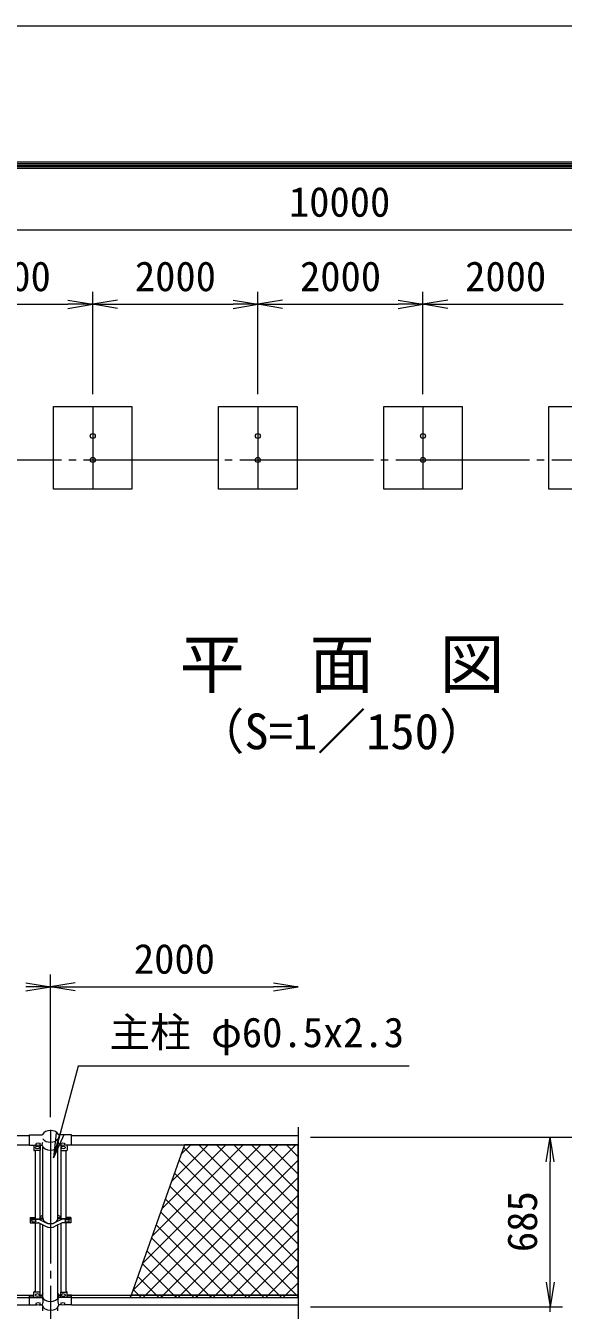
# Model space of a CAD drawing. Units: millimetres, scale not verified, with parts at other scales. Extents: x -10500 to 10500, y -7425 to 7425.
# Drawn here: x -6709 to -4538, y 2241 to 7425 of the extents above; entities that cross this region are included whole.
import ezdxf
from ezdxf.enums import TextEntityAlignment as Align

# ---------------------------------------------------------------- set-up
doc = ezdxf.new("R2010")
doc.units = ezdxf.units.MM
doc.header["$LTSCALE"] = 30
doc.linetypes.add('LONG_CHAIN', pattern=[21, 18, -1, 1, -1])
for name, color, linetype, lineweight in [('0-0_D-TTL', 7, 'Continuous', 9), ('0-1_D-TTL-TXT', 7, 'Continuous', 9), ('0-2_D-STR-TXT', 7, 'Continuous', 9), ('0-4_D-STR1', 1, 'Continuous', 9), ('0-5_D-STR4', 7, 'Continuous', 9), ('0-7_D-BMK', 2, 'LONG_CHAIN', 9), ('0-8_D-STR-DIM', 7, 'Continuous', 9), ('0-9_0', 7, 'Continuous', 9), ('0-A_D-STR3', 3, 'Continuous', 9), ('0-B_D-STR2', 7, 'Continuous', 9)]:
    doc.layers.add(name, color=color, linetype=linetype, lineweight=lineweight)
doc.styles.add('ＭＳ ゴシック', font='')
doc.styles.get('ＭＳ ゴシック').set_extended_font_data('MS Gothic')

# ---------------------------------------------------------------- blocks, each defined once
blk = doc.blocks.new('_Open')
at = {"layer": '0-9_0'}
blk.add_line((-30, 5), (0, 0), dxfattribs=at)
blk.add_lwpolyline([(-30, -5), (0, 0), (-30, 0)], dxfattribs=at)

msp = doc.modelspace()

# ---------------------------------------------------------------- linework, layer by layer
at = {"layer": '0-0_D-TTL', "color": 2}
msp.add_lwpolyline([(-10500, 7425), (10500, 7425), (10500, -7425), (-10500, -7425)], close=True, dxfattribs=at)
at = {"layer": '0-0_D-TTL'}
for points in [[(-9825, 6875), (9825, 6875), (9825, -6875), (-9825, -6875)], [(-9818.75, 6868.75), (9818.75, 6868.75), (9818.75, -6868.75), (-9818.75, -6868.75)], [(-9812.5, 6862.5), (9812.5, 6862.5), (9812.5, -6862.5), (-9812.5, -6862.5)], [(-9806.25, 6856.25), (9806.25, 6856.25), (9806.25, -6856.25), (-9806.25, -6856.25)], [(-9800, 6850), (9800, 6850), (9800, -6850), (-9800, -6850)]]:
    msp.add_lwpolyline(points, close=True, dxfattribs=at)
at = {"layer": '0-2_D-STR-TXT'}
msp.add_lwpolyline([(-5161.24, 3226.55), (-6497.94, 3226.55), (-6595.85, 2858.59)], dxfattribs=at)
at = {"layer": '0-4_D-STR1'}
for p, q in [((-8524.22, 2946.42), (-6694.22, 2946.42)), ((-8524.22, 2908.32), (-6694.22, 2908.32)), ((-6524.22, 2946.42), (-5609.22, 2946.42)), ((-6524.22, 2908.32), (-5609.22, 2908.32)), ((-6639.47, 2614.02), (-6639.47, 2901.04)), ((-6578.97, 2614.02), (-6578.97, 2901.04)), ((-6639.47, 2291.54), (-6639.47, 2585.39)), ((-6578.97, 2291.54), (-6578.97, 2585.39)), ((-8524.22, 2301.61), (-6694.22, 2301.61)), ((-8524.22, 2292.03), (-6694.22, 2292.03)), ((-6524.22, 2301.61), (-5609.22, 2301.61)), ((-6524.22, 2292.03), (-5609.22, 2292.03)), ((-8524.22, 2263.51), (-6694.22, 2263.51)), ((-6639.47, 2238.35), (-6639.47, 2254.46)), ((-6578.97, 2238.35), (-6578.97, 2254.46)), ((-6524.22, 2263.51), (-5609.22, 2263.51))]:
    msp.add_line(p, q, dxfattribs=at)
for centre in [(-6438.48, 5769.31), (-5771.82, 5769.31), (-5105.15, 5769.31), (-6438.48, 5672.65), (-5771.82, 5672.65), (-5105.15, 5672.65)]:
    msp.add_circle(centre, 10.08, dxfattribs=at)
at = {"layer": '0-5_D-STR4'}
for points in [[(-6596.82, 5887.65), (-6280.15, 5887.65), (-6280.15, 5554.31), (-6596.82, 5554.31)], [(-5930.15, 5887.65), (-5613.48, 5887.65), (-5613.48, 5554.31), (-5930.15, 5554.31)], [(-5263.48, 5887.65), (-4946.82, 5887.65), (-4946.82, 5554.31), (-5263.48, 5554.31)], [(-4596.82, 5887.65), (-4280.15, 5887.65), (-4280.15, 5554.31), (-4596.82, 5554.31)]]:
    msp.add_lwpolyline(points, close=True, dxfattribs=at)
at = {"layer": '0-7_D-BMK'}
for p, q in [((-6438.48, 5887.65), (-6438.48, 5554.31)), ((-5771.82, 5887.65), (-5771.82, 5554.31)), ((-5105.15, 5887.65), (-5105.15, 5554.31)), ((-6609.22, 2969.95), (-6609.22, -3515.05))]:
    msp.add_line(p, q, dxfattribs=at)
msp.add_lwpolyline([(-8613.64, 4164.15), (-7105.15, 5672.65), (-3771.82, 5672.65), (-2263.32, 4164.15)], dxfattribs=at)
at = {"layer": '0-8_D-STR-DIM'}
for p, q in [((-7005.15, 6601.09), (-3871.82, 6601.09)), ((-6438.48, 5937.65), (-6438.48, 6350.72)), ((-6438.48, 5937.65), (-6438.48, 6350.72)), ((-5771.82, 5937.65), (-5771.82, 6350.72)), ((-5771.82, 5937.65), (-5771.82, 6350.72)), ((-5105.15, 5937.65), (-5105.15, 6350.72)), ((-5105.15, 5937.65), (-5105.15, 6350.72)), ((-7005.15, 6300.72), (-6538.48, 6300.72)), ((-6338.48, 6300.72), (-5871.82, 6300.72)), ((-5671.82, 6300.72), (-5205.15, 6300.72)), ((-5005.15, 6300.72), (-4538.48, 6300.72)), ((-6609.22, 3019.95), (-6609.22, 3596.42)), ((-6609.22, 3019.95), (-6609.22, 3596.42)), ((-6509.22, 3546.42), (-5709.22, 3546.42)), ((-5609.22, 2979.95), (-5609.22, 1297.6)), ((-5559.22, 2939.95), (-4242.35, 2939.95)), ((-5559.22, 2939.95), (-4541.53, 2939.95)), ((-4591.53, 2354.95), (-4591.53, 2839.95)), ((-4591.53, 2354.95), (-4591.53, 2454.95)), ((-5559.22, 2254.95), (-4541.53, 2254.95)), ((-5559.22, 2254.95), (-4541.53, 2254.95)), ((-4591.53, 2234.95), (-4591.53, 2254.95))]:
    msp.add_line(p, q, dxfattribs=at)
at = {"layer": '0-A_D-STR3'}
for p, q in [((-6694.22, 2949.37), (-6645, 2949.37)), ((-6694.22, 2907.92), (-6694.22, 2949.37)), ((-6694.22, 2907.92), (-6665.01, 2907.92)), ((-6676.22, 2907.92), (-6676.22, 2887.22)), ((-6653.43, 2907.92), (-6644.02, 2907.92)), ((-6651.22, 2907.92), (-6651.22, 2887.22)), ((-6642.28, 2907.05), (-6644.02, 2907.92)), ((-6576.15, 2907.05), (-6574.42, 2907.92)), ((-6565.01, 2907.92), (-6574.42, 2907.92)), ((-6524.22, 2949.37), (-6573.44, 2949.37)), ((-6567.22, 2907.92), (-6567.22, 2887.22)), ((-6524.22, 2907.92), (-6553.43, 2907.92)), ((-6542.22, 2907.92), (-6542.22, 2887.22)), ((-6524.22, 2907.92), (-6524.22, 2949.37)), ((-6652.22, 2886.22), (-6675.22, 2886.22)), ((-6670.72, 2886.22), (-6670.72, 2610.8)), ((-6651.72, 2886.35), (-6651.72, 2610.8)), ((-6566.72, 2886.35), (-6566.72, 2610.8)), ((-6566.22, 2886.22), (-6543.22, 2886.22)), ((-6547.72, 2886.22), (-6547.72, 2610.8)), ((-6691.72, 2615.61), (-6691.72, 2594.33)), ((-6691.72, 2615.61), (-6670.72, 2615.61)), ((-6691.72, 2614.02), (-6670.72, 2614.02)), ((-6691.72, 2610.8), (-6639.47, 2610.8)), ((-6691.72, 2609.18), (-6658.37, 2609.18)), ((-6691.72, 2594.33), (-6658.18, 2594.33)), ((-6670.72, 2594.33), (-6670.72, 2314.74)), ((-6656.17, 2608.66), (-6628.84, 2594.88)), ((-6656.17, 2593.81), (-6628.84, 2580.03)), ((-6651.72, 2618.37), (-6639.47, 2624.55)), ((-6651.72, 2614.02), (-6639.47, 2614.02)), ((-6562.27, 2608.66), (-6589.6, 2594.88)), ((-6562.27, 2593.81), (-6589.6, 2580.03)), ((-6566.72, 2618.37), (-6578.97, 2624.55)), ((-6566.72, 2614.02), (-6578.97, 2614.02)), ((-6526.72, 2610.8), (-6578.97, 2610.8)), ((-6526.72, 2594.33), (-6560.25, 2594.33)), ((-6526.72, 2609.18), (-6560.06, 2609.18)), ((-6526.72, 2615.61), (-6547.72, 2615.61)), ((-6526.72, 2614.02), (-6547.72, 2614.02)), ((-6547.72, 2594.33), (-6547.72, 2314.74)), ((-6526.72, 2615.61), (-6526.72, 2594.33)), ((-6651.72, 2591.57), (-6651.72, 2314.06)), ((-6566.72, 2591.57), (-6566.72, 2314.06)), ((-6694.22, 2262.64), (-6694.22, 2302.02)), ((-6694.22, 2302.02), (-6676.22, 2302.02)), ((-6694.22, 2299.14), (-6676.22, 2299.14)), ((-6694.22, 2292.83), (-6641.19, 2292.83)), ((-6676.22, 2292.83), (-6676.22, 2314.36)), ((-6670.72, 2316.36), (-6674.22, 2316.36)), ((-6653.22, 2314.74), (-6674.22, 2314.74)), ((-6651.22, 2292.83), (-6651.22, 2314.36)), ((-6651.22, 2302.02), (-6642.77, 2302.02)), ((-6651.22, 2299.14), (-6642.83, 2299.14)), ((-6524.22, 2292.83), (-6577.24, 2292.83)), ((-6567.22, 2302.02), (-6575.66, 2302.02)), ((-6567.22, 2299.14), (-6575.6, 2299.14)), ((-6567.22, 2292.83), (-6567.22, 2314.36)), ((-6565.22, 2314.74), (-6544.22, 2314.74)), ((-6547.72, 2316.36), (-6544.22, 2316.36)), ((-6542.22, 2292.83), (-6542.22, 2314.36)), ((-6524.22, 2302.02), (-6542.22, 2302.02)), ((-6524.22, 2299.14), (-6542.22, 2299.14)), ((-6524.22, 2262.64), (-6524.22, 2302.02)), ((-6694.22, 2262.64), (-6664.31, 2262.64)), ((-6654.13, 2262.64), (-6642.72, 2262.64)), ((-6564.31, 2262.64), (-6575.72, 2262.64)), ((-6524.22, 2262.64), (-6554.13, 2262.64))]:
    msp.add_line(p, q, dxfattribs=at)
for centre, radius, start, end in [((-6645, 2957.37), 8, 270, 296.9114), ((-6674.07, 2924.56), 34.35, 331.00952, 351.10512), ((-6544.37, 2924.56), 34.35, 188.89488, 208.99048), ((-6573.44, 2957.37), 8, 243.0886, 270), ((-6675.22, 2887.22), 1, 180, 270), ((-6652.22, 2887.22), 1, 270, 0), ((-6566.22, 2887.22), 1, 180, 270), ((-6543.22, 2887.22), 1, 270, 0), ((-6658.37, 2604.18), 5, 63.82498, 90), ((-6658.37, 2589.33), 5, 63.82498, 90), ((-6560.06, 2604.18), 5, 90, 116.17502), ((-6560.06, 2589.33), 5, 90, 116.17502), ((-6674.22, 2314.36), 2, 90, 180), ((-6674.22, 2312.74), 2, 90, 180), ((-6653.22, 2312.74), 2, 0, 90), ((-6653.22, 2314.36), 2, 0, 41.40962), ((-6672.77, 2279.29), 34.35, 331.00952, 16.06155), ((-6545.67, 2279.29), 34.35, 163.93845, 208.99048), ((-6565.22, 2314.36), 2, 138.59038, 180), ((-6565.22, 2312.74), 2, 90, 180), ((-6544.22, 2314.36), 2, 0, 90), ((-6544.22, 2312.74), 2, 0, 90)]:
    msp.add_arc(centre, radius, start, end, dxfattribs=at)
for centre, major_axis, ratio, start_param, end_param in [((-6609.22, 2943.05), (-33.65, 0), 0.707107, 3.4511058, 5.9736721), ((-6609.22, 2911.46), (-33.65, 0), 0.707107, 0.1866474, 2.9549452), ((-6609.22, 2943.05), (-33.65, 0), 0.707107, 0.4534072, 2.6881855), ((-6609.22, 2614.02), (-30.25, 0), 0.76087, 6.2831853, 9.424778), ((-6609.22, 2612.39), (-30.25, 0), 0.76087, 0.8649211, 2.2766716), ((-6609.22, 2597.54), (-30.25, 0), 0.76087, 0.8649211, 2.2766716), ((-6609.22, 2300.24), (-33.65, 0), 0.707107, 5.8297781, 9.8781851), ((-6609.22, 2264.89), (-33.65, 0), 0.707107, 0.0943684, 3.0472243)]:
    msp.add_ellipse(centre, major_axis=major_axis, ratio=ratio, start_param=start_param, end_param=end_param, dxfattribs=at)
for centre, major_axis in [((-6661.22, 2898.03), (-8, 0)), ((-6659.22, 2911.82), (-8, 0)), ((-6559.22, 2911.82), (8, 0)), ((-6557.22, 2898.03), (8, 0)), ((-6676.72, 2601.75), (-8, 0)), ((-6541.72, 2601.75), (8, 0)), ((-6661.22, 2302.72), (-8, 0)), ((-6557.22, 2302.72), (8, 0)), ((-6659.22, 2267.01), (-8, 0)), ((-6559.22, 2267.01), (8, 0))]:
    msp.add_ellipse(centre, major_axis=major_axis, ratio=0.707107, dxfattribs=at)
at = {"layer": '0-B_D-STR2'}
for p, q in [((-6276.93, 2320.88), (-5689.48, 2908.32)), ((-6237.98, 2430.54), (-5760.2, 2908.32)), ((-6199.03, 2540.2), (-5830.91, 2908.32)), ((-6160.09, 2649.85), (-5901.62, 2908.32)), ((-6121.14, 2759.51), (-5972.33, 2908.32)), ((-6082.19, 2869.17), (-6043.04, 2908.32)), ((-5609.22, 2507.41), (-6010.13, 2908.32)), ((-5609.22, 2578.12), (-5939.42, 2908.32)), ((-5609.22, 2648.83), (-5868.71, 2908.32)), ((-5609.22, 2719.54), (-5798, 2908.32)), ((-5609.22, 2790.25), (-5727.29, 2908.32)), ((-5609.22, 2860.96), (-5656.58, 2908.32)), ((-5609.22, 2436.7), (-6071.58, 2899.06)), ((-6154.77, 2301.61), (-5609.22, 2847.17)), ((-5609.22, 2365.99), (-6090.11, 2846.88)), ((-6084.06, 2301.61), (-5609.22, 2776.46)), ((-5686.27, 2301.61), (-6127.17, 2742.52)), ((-6013.35, 2301.61), (-5609.22, 2705.75)), ((-5756.98, 2301.61), (-6145.71, 2690.34)), ((-5827.69, 2301.61), (-6164.24, 2638.16)), ((-5942.64, 2301.61), (-5609.22, 2635.04)), ((-5898.4, 2301.61), (-6182.77, 2585.99)), ((-5871.93, 2301.61), (-5609.22, 2564.33)), ((-5969.11, 2301.61), (-6201.3, 2533.81)), ((-5801.22, 2301.61), (-5609.22, 2493.62)), ((-6039.82, 2301.61), (-6219.84, 2481.63)), ((-6110.53, 2301.61), (-6238.37, 2429.45)), ((-5730.51, 2301.61), (-5609.22, 2422.91)), ((-6181.24, 2301.61), (-6256.9, 2377.27)), ((-5659.8, 2301.61), (-5609.22, 2352.19)), ((-6251.95, 2301.61), (-6275.43, 2325.09)), ((-6242.36, 2292.03), (-6251.95, 2301.61)), ((-6171.65, 2292.03), (-6181.24, 2301.61)), ((-6164.36, 2292.03), (-6154.77, 2301.61)), ((-6100.94, 2292.03), (-6110.53, 2301.61)), ((-6093.65, 2292.03), (-6084.06, 2301.61)), ((-6030.23, 2292.03), (-6039.82, 2301.61)), ((-6022.94, 2292.03), (-6013.35, 2301.61)), ((-5959.52, 2292.03), (-5969.11, 2301.61)), ((-5952.23, 2292.03), (-5942.64, 2301.61)), ((-5888.81, 2292.03), (-5898.4, 2301.61)), ((-5881.52, 2292.03), (-5871.93, 2301.61)), ((-5818.1, 2292.03), (-5827.69, 2301.61)), ((-5810.81, 2292.03), (-5801.22, 2301.61)), ((-5747.39, 2292.03), (-5756.98, 2301.61)), ((-5740.1, 2292.03), (-5730.51, 2301.61)), ((-5676.68, 2292.03), (-5686.27, 2301.61)), ((-5669.39, 2292.03), (-5659.8, 2301.61))]:
    msp.add_line(p, q, dxfattribs=at)
for points in [[(-5609.22, 2908.32), (-6068.29, 2908.32), (-6283.77, 2301.61), (-5609.22, 2301.61)], [(-5609.22, 2301.61), (-6283.77, 2301.61), (-6287.18, 2292.03), (-5609.22, 2292.03)]]:
    msp.add_lwpolyline(points, close=True, dxfattribs=at)
for points in [[(-6235.07, 2292.03), (-6225.48, 2301.61), (-5618.77, 2908.32)], [(-5609.22, 2295.28), (-5615.56, 2301.61), (-6108.64, 2794.7)]]:
    msp.add_lwpolyline(points, dxfattribs=at)

# ---------------------------------------------------------------- block references
at = {"layer": '0-2_D-STR-TXT', "xscale": 3.333333, "yscale": 3.333333, "rotation": 255.0989}
msp.add_blockref('_Open', (-6596.37, 2856.65), dxfattribs=at)
at = {"layer": '0-8_D-STR-DIM', "xscale": 3.333333, "yscale": 3.333333}
for p in [(-6438.48, 6300.72), (-5771.82, 6300.72), (-5105.15, 6300.72), (-6609.22, 3546.42), (-5609.22, 3546.42)]:
    msp.add_blockref('_Open', p, dxfattribs=at)
for p, rotation in [((-6438.48, 6300.72), 180), ((-5771.82, 6300.72), 180), ((-5105.15, 6300.72), 180), ((-6609.22, 3546.42), 180), ((-4591.53, 2939.95), 90), ((-4591.53, 2254.95), 270), ((-4591.53, 2254.95), 270)]:
    msp.add_blockref('_Open', p, dxfattribs=dict(at, rotation=rotation))

# ---------------------------------------------------------------- texts
at = {"layer": '0-1_D-TTL-TXT', "style": 'ＭＳ ゴシック'}
for s, height, p in [('平\u3000面\u3000図', 192.4, (-6088.23, 4694.88)), ('（S=1／150）', 144.3, (-6023.25, 4461.89))]:
    msp.add_text(s, height=height, dxfattribs=at).set_placement(p, align=Align.BOTTOM_LEFT)
at = {"layer": '0-2_D-STR-TXT', "style": 'ＭＳ ゴシック'}
msp.add_text('主柱 φ60.5x2.3', height=120.3, dxfattribs=at).set_placement((-6370.63, 3266.58), align=Align.BOTTOM_LEFT)
at = {"layer": '0-8_D-STR-DIM', "style": 'ＭＳ ゴシック'}
for s, p in [('10000', (-5646.36, 6617.96)), ('2000', (-6934.94, 6317.59)), ('2000', (-6268.27, 6317.59)), ('2000', (-5601.61, 6317.59)), ('2000', (-4934.94, 6317.59)), ('2000', (-6272.34, 3563.29))]:
    msp.add_text(s, height=120.3, dxfattribs=at).set_placement(p, align=Align.BOTTOM_LEFT)
msp.add_text('685', height=120.3, rotation=90, dxfattribs=at).set_placement((-4608.4, 2475.95), align=Align.BOTTOM_LEFT)

doc.saveas('drawing.dxf')
